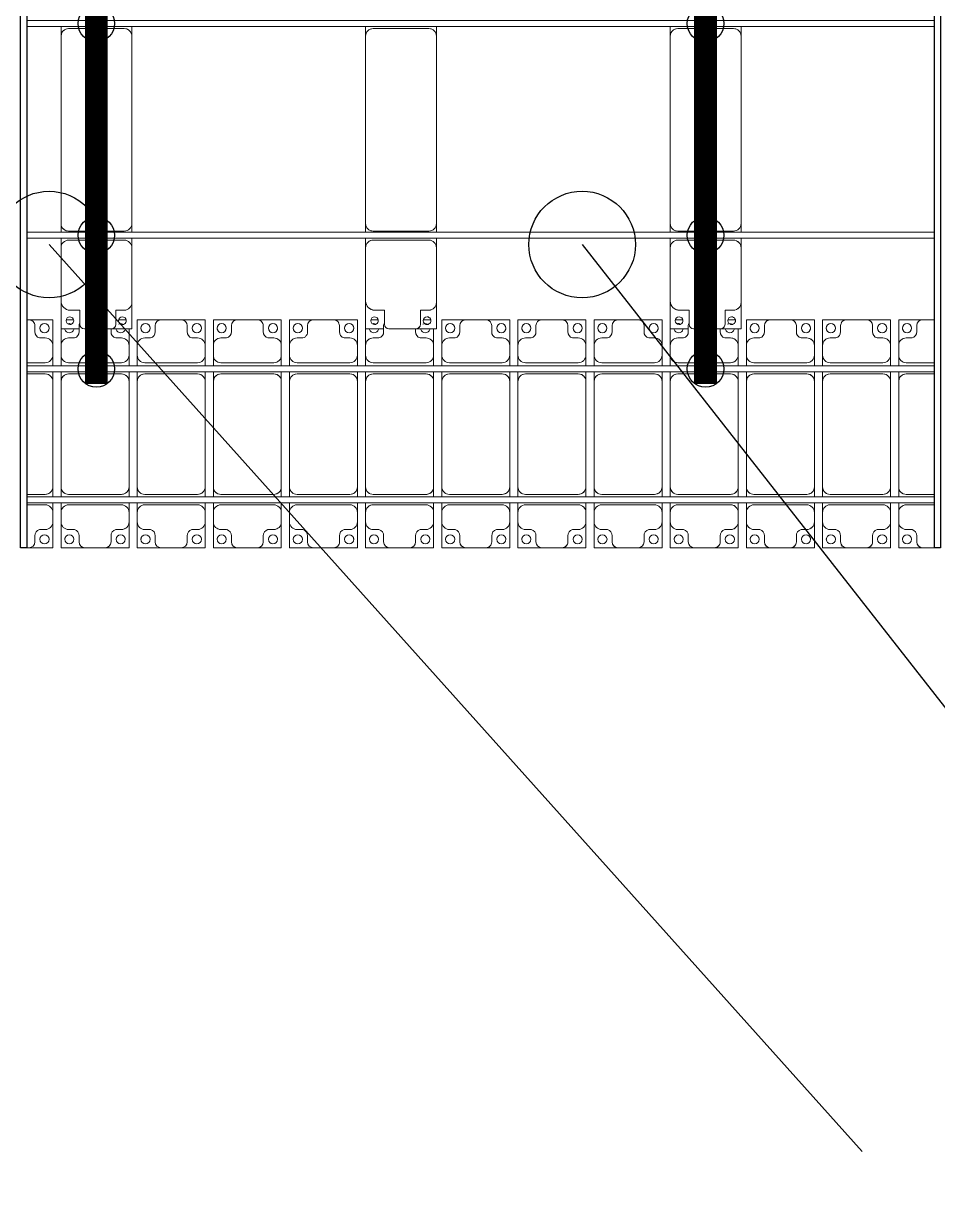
# Model space of a CAD drawing. Header units: millimetres. Extents: x -496478 to -186190, y -204059 to -87354.
# Drawn here: x -483212 to -477212, y -204059 to -196310 of the extents above; entities that cross this region are included whole.
import ezdxf

# ---------------------------------------------------------------- set-up
doc = ezdxf.new("R2010")
doc.units = ezdxf.units.MM
for name, color, linetype, lineweight in [('A-DETL-MBND', 5, 'Continuous', 9), ('A-GENM', 13, 'Continuous', 9), ('S-BEAM', 12, 'Continuous', 9)]:
    doc.layers.add(name, color=color, linetype=linetype, lineweight=lineweight)
for name, color, linetype in [('GC-BICH NEO', 6, 'Continuous'), ('GC-DAY NEO', 5, 'Continuous'), ('GC-HOP 40x60 GIA CUONG', 1, 'Continuous')]:
    doc.layers.add(name, color=color, linetype=linetype)

# ---------------------------------------------------------------- blocks, each defined once
blk = doc.blocks.new('Dai phaodi lai - DẢI PHAO ĐI LẠI-20747-BỐ TRÍ KHUNG KẾT CẤU BÈ PIN 01')
at = {"layer": 'A-DETL-MBND', "color": 8}
for p, q in [((5566.9, 748.4), (5551.5, 748.4)), ((5566.9, 748.4), (5723.2, 748.4)), ((5604.9, 670.7), (5604.9, 710.4)), ((5723.2, 748.4), (5723.2, 579.3)), ((5810.6, 748.4), (5860.3, 748.4)), ((5895.1, 710.4), (5895.1, 670.7)), ((6155.5, 748.4), (6204.8, 748.4)), ((6276.8, 748.4), (6433.1, 748.4)), ((6276.8, 579.3), (6276.8, 748.4)), ((6395.1, 710.4), (6395.1, 670.7)), ((6566.9, 748.4), (6433.1, 748.4)), ((6566.9, 748.4), (6723.2, 748.4)), ((6604.9, 670.7), (6604.9, 710.4)), ((6723.2, 748.4), (6723.2, 579.3)), ((6776.8, 748.4), (6933.1, 748.4)), ((6776.8, 579.3), (6776.8, 748.4)), ((6895.1, 710.4), (6895.1, 670.7)), ((7066.9, 748.4), (6933.1, 748.4)), ((7066.9, 748.4), (7223.2, 748.4)), ((7104.9, 670.7), (7104.9, 710.4)), ((7223.2, 748.4), (7223.2, 579.3)), ((7276.8, 748.4), (7433.1, 748.4)), ((7276.8, 579.3), (7276.8, 748.4)), ((7395.1, 710.4), (7395.1, 670.7)), ((7566.9, 748.4), (7433.1, 748.4)), ((7566.9, 748.4), (7723.2, 748.4)), ((7604.9, 670.7), (7604.9, 710.4)), ((7723.2, 748.4), (7723.2, 579.3)), ((7810.6, 748.4), (7860.3, 748.4)), ((7895.1, 710.4), (7895.1, 670.7)), ((8155.5, 748.4), (8204.8, 748.4)), ((8276.8, 748.4), (8433.1, 748.4)), ((8276.8, 579.3), (8276.8, 748.4)), ((8395.1, 710.4), (8395.1, 670.7)), ((8566.9, 748.4), (8433.1, 748.4)), ((8566.9, 748.4), (8723.2, 748.4)), ((8604.9, 670.7), (8604.9, 710.4)), ((8723.2, 748.4), (8723.2, 579.3)), ((8776.8, 748.4), (8933.1, 748.4)), ((8776.8, 579.3), (8776.8, 748.4)), ((8895.1, 710.4), (8895.1, 670.7)), ((9066.9, 748.4), (8933.1, 748.4)), ((9066.9, 748.4), (9223.2, 748.4)), ((9104.9, 670.7), (9104.9, 710.4)), ((9223.2, 748.4), (9223.2, 579.3)), ((9276.8, 748.4), (9433.1, 748.4)), ((9276.8, 579.3), (9276.8, 748.4)), ((9395.1, 710.4), (9395.1, 670.7)), ((9566.9, 748.4), (9433.1, 748.4)), ((9566.9, 748.4), (9723.2, 748.4)), ((9604.9, 670.7), (9604.9, 710.4)), ((9723.2, 748.4), (9723.2, 579.3)), ((9810.6, 748.4), (9860.3, 748.4)), ((9895.1, 710.4), (9895.1, 670.7)), ((10155.5, 748.4), (10202.2, 748.4)), ((10276.8, 748.4), (10433.1, 748.4)), ((10276.8, 579.3), (10276.8, 748.4)), ((10395.1, 710.4), (10395.1, 670.7)), ((10566.9, 748.4), (10433.1, 748.4)), ((10566.9, 748.4), (10723.2, 748.4)), ((10604.9, 670.7), (10604.9, 710.4)), ((10723.2, 748.4), (10723.2, 579.3)), ((10776.8, 748.4), (10933.1, 748.4)), ((10776.8, 579.3), (10776.8, 748.4)), ((10895.1, 710.4), (10895.1, 670.7)), ((11066.9, 748.4), (10933.1, 748.4)), ((11066.9, 748.4), (11223.2, 748.4)), ((11104.9, 670.7), (11104.9, 710.4)), ((11223.2, 748.4), (11223.2, 579.3)), ((11276.8, 748.4), (11433.1, 748.4)), ((11276.8, 579.3), (11276.8, 748.4)), ((11395.1, 710.4), (11395.1, 670.7)), ((11511.5, 748.4), (11433.1, 748.4)), ((5673.2, 629.3), (5635.7, 629.3)), ((5776.8, 579.3), (5776.8, 689.1)), ((5864.3, 629.3), (5826.8, 629.3)), ((6104.9, 670.7), (6104.9, 689.1)), ((6173.2, 629.3), (6135.7, 629.3)), ((6223.2, 690.5), (6223.2, 579.3)), ((6364.3, 629.3), (6326.8, 629.3)), ((6673.2, 629.3), (6635.7, 629.3)), ((6864.3, 629.3), (6826.8, 629.3)), ((7173.2, 629.3), (7135.7, 629.3)), ((7364.3, 629.3), (7326.8, 629.3)), ((7673.2, 629.3), (7635.7, 629.3)), ((7776.8, 579.3), (7776.8, 689.1)), ((7864.3, 629.3), (7826.8, 629.3)), ((8104.9, 670.7), (8104.9, 689.1)), ((8173.2, 629.3), (8135.7, 629.3)), ((8223.2, 690.5), (8223.2, 579.3)), ((8364.3, 629.3), (8326.8, 629.3)), ((8673.2, 629.3), (8635.7, 629.3)), ((8864.3, 629.3), (8826.8, 629.3)), ((9173.2, 629.3), (9135.7, 629.3)), ((9364.3, 629.3), (9326.8, 629.3)), ((9673.2, 629.3), (9635.7, 629.3)), ((9776.8, 579.3), (9776.8, 689.1)), ((9864.3, 629.3), (9826.8, 629.3)), ((10104.9, 670.7), (10104.9, 689.1)), ((10173.2, 629.3), (10135.7, 629.3)), ((10223.2, 690.5), (10223.2, 579.3)), ((10364.3, 629.3), (10326.8, 629.3)), ((10673.2, 629.3), (10635.7, 629.3)), ((10864.3, 629.3), (10826.8, 629.3)), ((11173.2, 629.3), (11135.7, 629.3)), ((11364.3, 629.3), (11326.8, 629.3)), ((5723.2, 516.7), (5723.2, 579.3)), ((5776.8, 579.3), (5776.8, 516.7)), ((6223.2, 516.7), (6223.2, 579.3)), ((6276.8, 579.3), (6276.8, 516.7)), ((6723.2, 516.7), (6723.2, 579.3)), ((6776.8, 579.3), (6776.8, 516.7)), ((7223.2, 516.7), (7223.2, 579.3)), ((7276.8, 579.3), (7276.8, 516.7)), ((7723.2, 516.7), (7723.2, 579.3)), ((7776.8, 579.3), (7776.8, 516.7)), ((8223.2, 516.7), (8223.2, 579.3)), ((8276.8, 579.3), (8276.8, 516.7)), ((8723.2, 516.7), (8723.2, 579.3)), ((8776.8, 579.3), (8776.8, 516.7)), ((9223.2, 516.7), (9223.2, 579.3)), ((9276.8, 579.3), (9276.8, 516.7)), ((9723.2, 516.7), (9723.2, 579.3)), ((9776.8, 579.3), (9776.8, 516.7)), ((10223.2, 516.7), (10223.2, 579.3)), ((10276.8, 579.3), (10276.8, 516.7)), ((10723.2, 516.7), (10723.2, 579.3)), ((10776.8, 579.3), (10776.8, 516.7)), ((11223.2, 516.7), (11223.2, 579.3)), ((11276.8, 579.3), (11276.8, 516.7)), ((5551.5, 466.7), (5673.2, 466.7)), ((5723.2, 516.7), (5723.2, 445.6)), ((5776.8, 445.6), (5776.8, 516.7)), ((5826.8, 466.7), (6173.2, 466.7)), ((6223.2, 516.7), (6223.2, 445.6)), ((6276.8, 445.6), (6276.8, 516.7)), ((6326.8, 466.7), (6673.2, 466.7)), ((6723.2, 516.7), (6723.2, 445.6)), ((6776.8, 445.6), (6776.8, 516.7)), ((6826.8, 466.7), (7173.2, 466.7)), ((7223.2, 516.7), (7223.2, 445.6)), ((7276.8, 445.6), (7276.8, 516.7)), ((7326.8, 466.7), (7673.2, 466.7)), ((7723.2, 516.7), (7723.2, 445.6)), ((7776.8, 445.6), (7776.8, 516.7)), ((7826.8, 466.7), (8173.2, 466.7)), ((8223.2, 516.7), (8223.2, 445.6)), ((8276.8, 445.6), (8276.8, 516.7)), ((8326.8, 466.7), (8673.2, 466.7)), ((8723.2, 516.7), (8723.2, 445.6)), ((8776.8, 445.6), (8776.8, 516.7)), ((8826.8, 466.7), (9173.2, 466.7)), ((9223.2, 516.7), (9223.2, 445.6)), ((9276.8, 445.6), (9276.8, 516.7)), ((9326.8, 466.7), (9673.2, 466.7)), ((9723.2, 516.7), (9723.2, 445.6)), ((9776.8, 445.6), (9776.8, 516.7)), ((9826.8, 466.7), (10173.2, 466.7)), ((10223.2, 516.7), (10223.2, 445.6)), ((10276.8, 445.6), (10276.8, 516.7)), ((10326.8, 466.7), (10673.2, 466.7)), ((10723.2, 516.7), (10723.2, 445.6)), ((10776.8, 445.6), (10776.8, 516.7)), ((10826.8, 466.7), (11173.2, 466.7)), ((11223.2, 516.7), (11223.2, 445.6)), ((11276.8, 445.6), (11276.8, 516.7)), ((11326.8, 466.7), (11511.5, 466.7)), ((5673.2, 393.3), (5551.5, 393.3)), ((5723.2, 405.6), (5723.2, 343.3)), ((5776.8, 343.3), (5776.8, 405.6)), ((6173.2, 393.3), (5826.8, 393.3)), ((6223.2, 405.6), (6223.2, 343.3)), ((6276.8, 343.3), (6276.8, 405.6)), ((6673.2, 393.3), (6326.8, 393.3)), ((6723.2, 405.6), (6723.2, 343.3)), ((6776.8, 343.3), (6776.8, 405.6)), ((7173.2, 393.3), (6826.8, 393.3)), ((7223.2, 405.6), (7223.2, 343.3)), ((7276.8, 343.3), (7276.8, 405.6)), ((7673.2, 393.3), (7326.8, 393.3)), ((7723.2, 405.6), (7723.2, 343.3)), ((7776.8, 343.3), (7776.8, 405.6)), ((8173.2, 393.3), (7826.8, 393.3)), ((8223.2, 405.6), (8223.2, 343.3)), ((8276.8, 343.3), (8276.8, 405.6)), ((8673.2, 393.3), (8326.8, 393.3)), ((8723.2, 405.6), (8723.2, 343.3)), ((8776.8, 343.3), (8776.8, 405.6)), ((9173.2, 393.3), (8826.8, 393.3)), ((9223.2, 405.6), (9223.2, 343.3)), ((9276.8, 343.3), (9276.8, 405.6)), ((9673.2, 393.3), (9326.8, 393.3)), ((9723.2, 405.6), (9723.2, 343.3)), ((9776.8, 343.3), (9776.8, 405.6)), ((10173.2, 393.3), (9826.8, 393.3)), ((10223.2, 405.6), (10223.2, 343.3)), ((10276.8, 343.3), (10276.8, 405.6)), ((10673.2, 393.3), (10326.8, 393.3)), ((10723.2, 405.6), (10723.2, 343.3)), ((10776.8, 343.3), (10776.8, 405.6)), ((11173.2, 393.3), (10826.8, 393.3)), ((11223.2, 405.6), (11223.2, 343.3)), ((11276.8, 343.3), (11276.8, 405.6)), ((11511.5, 393.3), (11326.8, 393.3)), ((5723.2, -348.3), (5723.2, 343.3)), ((5776.8, 343.3), (5776.8, -348.3)), ((6223.2, -348.3), (6223.2, 343.3)), ((6276.8, 343.3), (6276.8, -348.3)), ((6723.2, -348.3), (6723.2, 343.3)), ((6776.8, 343.3), (6776.8, -348.3)), ((7223.2, -348.3), (7223.2, 343.3)), ((7276.8, 343.3), (7276.8, -348.3)), ((7723.2, -348.3), (7723.2, 343.3)), ((7776.8, 343.3), (7776.8, -348.3)), ((8223.2, -348.3), (8223.2, 343.3)), ((8276.8, 343.3), (8276.8, -348.3)), ((8723.2, -348.3), (8723.2, 343.3)), ((8776.8, 343.3), (8776.8, -348.3)), ((9223.2, -348.3), (9223.2, 343.3)), ((9276.8, 343.3), (9276.8, -348.3)), ((9723.2, -348.3), (9723.2, 343.3)), ((9776.8, 343.3), (9776.8, -348.3)), ((10223.2, -348.3), (10223.2, 343.3)), ((10276.8, 343.3), (10276.8, -348.3)), ((10723.2, -348.3), (10723.2, 343.3)), ((10776.8, 343.3), (10776.8, -348.3)), ((11223.2, -348.3), (11223.2, 343.3)), ((11276.8, 343.3), (11276.8, -348.3)), ((5723.2, -348.3), (5723.2, -414.4)), ((5776.8, -414.4), (5776.8, -348.3)), ((6223.2, -348.3), (6223.2, -414.4)), ((6276.8, -414.4), (6276.8, -348.3)), ((6723.2, -348.3), (6723.2, -414.4)), ((6776.8, -414.4), (6776.8, -348.3)), ((7223.2, -348.3), (7223.2, -414.4)), ((7276.8, -414.4), (7276.8, -348.3)), ((7723.2, -348.3), (7723.2, -414.4)), ((7776.8, -414.4), (7776.8, -348.3)), ((8223.2, -348.3), (8223.2, -414.4)), ((8276.8, -414.4), (8276.8, -348.3)), ((8723.2, -348.3), (8723.2, -414.4)), ((8776.8, -414.4), (8776.8, -348.3)), ((9223.2, -348.3), (9223.2, -414.4)), ((9276.8, -414.4), (9276.8, -348.3)), ((9723.2, -348.3), (9723.2, -414.4)), ((9776.8, -414.4), (9776.8, -348.3)), ((10223.2, -348.3), (10223.2, -414.4)), ((10276.8, -414.4), (10276.8, -348.3)), ((10723.2, -348.3), (10723.2, -414.4)), ((10776.8, -414.4), (10776.8, -348.3)), ((11223.2, -348.3), (11223.2, -414.4)), ((11276.8, -414.4), (11276.8, -348.3)), ((5551.5, -398.3), (5673.2, -398.3)), ((5723.2, -454.4), (5723.2, -516.7)), ((5776.8, -516.7), (5776.8, -454.4)), ((5826.8, -398.3), (6173.2, -398.3)), ((6223.2, -454.4), (6223.2, -516.7)), ((6276.8, -516.7), (6276.8, -454.4)), ((6326.8, -398.3), (6673.2, -398.3)), ((6723.2, -454.4), (6723.2, -516.7)), ((6776.8, -516.7), (6776.8, -454.4)), ((6826.8, -398.3), (7173.2, -398.3)), ((7223.2, -454.4), (7223.2, -516.7)), ((7276.8, -516.7), (7276.8, -454.4)), ((7326.8, -398.3), (7673.2, -398.3)), ((7723.2, -454.4), (7723.2, -516.7)), ((7776.8, -516.7), (7776.8, -454.4)), ((7826.8, -398.3), (8173.2, -398.3)), ((8223.2, -454.4), (8223.2, -516.7)), ((8276.8, -516.7), (8276.8, -454.4)), ((8326.8, -398.3), (8673.2, -398.3)), ((8723.2, -454.4), (8723.2, -516.7)), ((8776.8, -516.7), (8776.8, -454.4)), ((8826.8, -398.3), (9173.2, -398.3)), ((9223.2, -454.4), (9223.2, -516.7)), ((9276.8, -516.7), (9276.8, -454.4)), ((9326.8, -398.3), (9673.2, -398.3)), ((9723.2, -454.4), (9723.2, -516.7)), ((9776.8, -516.7), (9776.8, -454.4)), ((9826.8, -398.3), (10173.2, -398.3)), ((10223.2, -454.4), (10223.2, -516.7)), ((10276.8, -516.7), (10276.8, -454.4)), ((10326.8, -398.3), (10673.2, -398.3)), ((10723.2, -454.4), (10723.2, -516.7)), ((10776.8, -516.7), (10776.8, -454.4)), ((10826.8, -398.3), (11173.2, -398.3)), ((11223.2, -454.4), (11223.2, -516.7)), ((11276.8, -516.7), (11276.8, -454.4)), ((11326.8, -398.3), (11511.5, -398.3)), ((5673.2, -466.7), (5551.5, -466.7)), ((5723.2, -579.3), (5723.2, -516.7)), ((5776.8, -516.7), (5776.8, -579.3)), ((6173.2, -466.7), (5826.8, -466.7)), ((6223.2, -579.3), (6223.2, -516.7)), ((6276.8, -516.7), (6276.8, -579.3)), ((6673.2, -466.7), (6326.8, -466.7)), ((6723.2, -579.3), (6723.2, -516.7)), ((6776.8, -516.7), (6776.8, -579.3)), ((7173.2, -466.7), (6826.8, -466.7)), ((7223.2, -579.3), (7223.2, -516.7)), ((7276.8, -516.7), (7276.8, -579.3)), ((7673.2, -466.7), (7326.8, -466.7)), ((7723.2, -579.3), (7723.2, -516.7)), ((7776.8, -516.7), (7776.8, -579.3)), ((8173.2, -466.7), (7826.8, -466.7)), ((8223.2, -579.3), (8223.2, -516.7)), ((8276.8, -516.7), (8276.8, -579.3)), ((8673.2, -466.7), (8326.8, -466.7)), ((8723.2, -579.3), (8723.2, -516.7)), ((8776.8, -516.7), (8776.8, -579.3)), ((9173.2, -466.7), (8826.8, -466.7)), ((9223.2, -579.3), (9223.2, -516.7)), ((9276.8, -516.7), (9276.8, -579.3)), ((9673.2, -466.7), (9326.8, -466.7)), ((9723.2, -579.3), (9723.2, -516.7)), ((9776.8, -516.7), (9776.8, -579.3)), ((10173.2, -466.7), (9826.8, -466.7)), ((10223.2, -579.3), (10223.2, -516.7)), ((10276.8, -516.7), (10276.8, -579.3)), ((10673.2, -466.7), (10326.8, -466.7)), ((10723.2, -579.3), (10723.2, -516.7)), ((10776.8, -516.7), (10776.8, -579.3)), ((11173.2, -466.7), (10826.8, -466.7)), ((11223.2, -579.3), (11223.2, -516.7)), ((11276.8, -516.7), (11276.8, -579.3)), ((11511.5, -466.7), (11326.8, -466.7)), ((5723.2, -579.3), (5723.2, -748.4)), ((5776.8, -748.4), (5776.8, -579.3)), ((6223.2, -579.3), (6223.2, -748.4)), ((6276.8, -748.4), (6276.8, -579.3)), ((6723.2, -579.3), (6723.2, -748.4)), ((6776.8, -748.4), (6776.8, -579.3)), ((7223.2, -579.3), (7223.2, -748.4)), ((7276.8, -748.4), (7276.8, -579.3)), ((7723.2, -579.3), (7723.2, -748.4)), ((7776.8, -748.4), (7776.8, -579.3)), ((8223.2, -579.3), (8223.2, -748.4)), ((8276.8, -748.4), (8276.8, -579.3)), ((8723.2, -579.3), (8723.2, -748.4)), ((8776.8, -748.4), (8776.8, -579.3)), ((9223.2, -579.3), (9223.2, -748.4)), ((9276.8, -748.4), (9276.8, -579.3)), ((9723.2, -579.3), (9723.2, -748.4)), ((9776.8, -748.4), (9776.8, -579.3)), ((10223.2, -579.3), (10223.2, -748.4)), ((10276.8, -748.4), (10276.8, -579.3)), ((10723.2, -579.3), (10723.2, -748.4)), ((10776.8, -748.4), (10776.8, -579.3)), ((11223.2, -579.3), (11223.2, -748.4)), ((11276.8, -748.4), (11276.8, -579.3)), ((5604.9, -710.4), (5604.9, -670.7)), ((5635.7, -629.3), (5673.2, -629.3)), ((5826.8, -629.3), (5864.3, -629.3)), ((5895.1, -670.7), (5895.1, -710.4)), ((6104.9, -710.4), (6104.9, -670.7)), ((6135.7, -629.3), (6173.2, -629.3)), ((6326.8, -629.3), (6364.3, -629.3)), ((6395.1, -670.7), (6395.1, -710.4)), ((6604.9, -710.4), (6604.9, -670.7)), ((6635.7, -629.3), (6673.2, -629.3)), ((6826.8, -629.3), (6864.3, -629.3)), ((6895.1, -670.7), (6895.1, -710.4)), ((7104.9, -710.4), (7104.9, -670.7)), ((7135.7, -629.3), (7173.2, -629.3)), ((7326.8, -629.3), (7364.3, -629.3)), ((7395.1, -670.7), (7395.1, -710.4)), ((7604.9, -710.4), (7604.9, -670.7)), ((7635.7, -629.3), (7673.2, -629.3)), ((7826.8, -629.3), (7864.3, -629.3)), ((7895.1, -670.7), (7895.1, -710.4)), ((8104.9, -710.4), (8104.9, -670.7)), ((8135.7, -629.3), (8173.2, -629.3)), ((8326.8, -629.3), (8364.3, -629.3)), ((8395.1, -670.7), (8395.1, -710.4)), ((8604.9, -710.4), (8604.9, -670.7)), ((8635.7, -629.3), (8673.2, -629.3)), ((8826.8, -629.3), (8864.3, -629.3)), ((8895.1, -670.7), (8895.1, -710.4)), ((9104.9, -710.4), (9104.9, -670.7)), ((9135.7, -629.3), (9173.2, -629.3)), ((9326.8, -629.3), (9364.3, -629.3)), ((9395.1, -670.7), (9395.1, -710.4)), ((9604.9, -710.4), (9604.9, -670.7)), ((9635.7, -629.3), (9673.2, -629.3)), ((9826.8, -629.3), (9864.3, -629.3)), ((9895.1, -670.7), (9895.1, -710.4)), ((10104.9, -710.4), (10104.9, -670.7)), ((10135.7, -629.3), (10173.2, -629.3)), ((10326.8, -629.3), (10364.3, -629.3)), ((10395.1, -670.7), (10395.1, -710.4)), ((10604.9, -710.4), (10604.9, -670.7)), ((10635.7, -629.3), (10673.2, -629.3)), ((10826.8, -629.3), (10864.3, -629.3)), ((10895.1, -670.7), (10895.1, -710.4)), ((11104.9, -710.4), (11104.9, -670.7)), ((11135.7, -629.3), (11173.2, -629.3)), ((11326.8, -629.3), (11364.3, -629.3)), ((11395.1, -670.7), (11395.1, -710.4)), ((5551.5, -748.4), (5566.9, -748.4)), ((5723.2, -748.4), (5566.9, -748.4)), ((5933.1, -748.4), (5776.8, -748.4)), ((5933.1, -748.4), (6066.9, -748.4)), ((6223.2, -748.4), (6066.9, -748.4)), ((6433.1, -748.4), (6276.8, -748.4)), ((6433.1, -748.4), (6566.9, -748.4)), ((6723.2, -748.4), (6566.9, -748.4)), ((6933.1, -748.4), (6776.8, -748.4)), ((6933.1, -748.4), (7066.9, -748.4)), ((7223.2, -748.4), (7066.9, -748.4)), ((7433.1, -748.4), (7276.8, -748.4)), ((7433.1, -748.4), (7566.9, -748.4)), ((7723.2, -748.4), (7566.9, -748.4)), ((7933.1, -748.4), (7776.8, -748.4)), ((7933.1, -748.4), (8066.9, -748.4)), ((8223.2, -748.4), (8066.9, -748.4)), ((8433.1, -748.4), (8276.8, -748.4)), ((8433.1, -748.4), (8566.9, -748.4)), ((8723.2, -748.4), (8566.9, -748.4)), ((8933.1, -748.4), (8776.8, -748.4)), ((8933.1, -748.4), (9066.9, -748.4)), ((9223.2, -748.4), (9066.9, -748.4)), ((9433.1, -748.4), (9276.8, -748.4)), ((9433.1, -748.4), (9566.9, -748.4)), ((9723.2, -748.4), (9566.9, -748.4)), ((9933.1, -748.4), (9776.8, -748.4)), ((9933.1, -748.4), (10066.9, -748.4)), ((10223.2, -748.4), (10066.9, -748.4)), ((10433.1, -748.4), (10276.8, -748.4)), ((10433.1, -748.4), (10566.9, -748.4)), ((10723.2, -748.4), (10566.9, -748.4)), ((10933.1, -748.4), (10776.8, -748.4)), ((10933.1, -748.4), (11066.9, -748.4)), ((11223.2, -748.4), (11066.9, -748.4)), ((11433.1, -748.4), (11276.8, -748.4)), ((11433.1, -748.4), (11511.5, -748.4))]:
    blk.add_line(p, q, dxfattribs=at)
for centre, radius, start, end in [((5566.9, 710.4), 38, 360, 90), ((5566.9, 710.4), 38, 30, 90), ((5668.4, 693.3), 30, 90, 270), ((5668.4, 693.3), 30, 270, 90), ((5831.6, 693.3), 30, 90, 105), ((5831.6, 693.3), 30, 75, 90), ((5933.1, 710.4), 38, 150.2202, 180), ((6168.4, 693.3), 30, 90, 120), ((6168.4, 693.3), 30, 60, 90), ((6331.6, 693.3), 30, 90, 270), ((6331.6, 693.3), 30, 270, 90), ((6433.1, 710.4), 38, 90, 180), ((6433.1, 710.4), 38, 90, 150), ((6566.9, 710.4), 38, 0, 90), ((6566.9, 710.4), 38, 30, 90), ((6668.4, 693.3), 30, 90, 270), ((6668.4, 693.3), 30, 270, 90), ((6831.6, 693.3), 30, 90, 270), ((6831.6, 693.3), 30, 270, 90), ((6933.1, 710.4), 38, 90, 180), ((6933.1, 710.4), 38, 90, 150), ((7066.9, 710.4), 38, 360, 90), ((7066.9, 710.4), 38, 30, 90), ((7168.4, 693.3), 30, 90, 270), ((7168.4, 693.3), 30, 270, 90), ((7331.6, 693.3), 30, 90, 270), ((7331.6, 693.3), 30, 270, 90), ((7433.1, 710.4), 38, 90, 180), ((7433.1, 710.4), 38, 90, 150), ((7566.9, 710.4), 38, 0, 90), ((7566.9, 710.4), 38, 30, 90), ((7668.4, 693.3), 30, 90, 270), ((7668.4, 693.3), 30, 270, 90), ((7831.6, 693.3), 30, 90, 105), ((7831.6, 693.3), 30, 75, 90), ((7933.1, 710.4), 38, 150.2202, 180), ((8168.4, 693.3), 30, 90, 120), ((8168.4, 693.3), 30, 60, 90), ((8331.6, 693.3), 30, 90, 270), ((8331.6, 693.3), 30, 270, 90), ((8433.1, 710.4), 38, 90, 180), ((8433.1, 710.4), 38, 90, 150), ((8566.9, 710.4), 38, 0, 90), ((8566.9, 710.4), 38, 38.68512, 90), ((8668.4, 693.3), 30, 90, 270), ((8668.4, 693.3), 30, 270, 90), ((8831.6, 693.3), 30, 90, 270), ((8831.6, 693.3), 30, 270, 90), ((8933.1, 710.4), 38, 90, 180), ((8933.1, 710.4), 38, 90, 150), ((9066.9, 710.4), 38, 0, 90), ((9066.9, 710.4), 38, 30, 90), ((9168.4, 693.3), 30, 90, 270), ((9168.4, 693.3), 30, 270, 90), ((9331.6, 693.3), 30, 90, 270), ((9331.6, 693.3), 30, 270, 90), ((9433.1, 710.4), 38, 90, 180), ((9433.1, 710.4), 38, 90, 150), ((9566.9, 710.4), 38, 360, 90), ((9566.9, 710.4), 38, 30, 90), ((9668.4, 693.3), 30, 90, 270), ((9668.4, 693.3), 30, 270, 90), ((9831.6, 693.3), 30, 90, 105), ((9831.6, 693.3), 30, 75, 90), ((9933.1, 710.4), 38, 150.2202, 180), ((10168.4, 693.3), 30, 90, 120), ((10168.4, 693.3), 30, 60, 90), ((10331.6, 693.3), 30, 90, 270), ((10331.6, 693.3), 30, 270, 90), ((10433.1, 710.4), 38, 90, 180), ((10433.1, 710.4), 38, 90, 150), ((10566.9, 710.4), 38, 360, 90), ((10566.9, 710.4), 38, 30, 90), ((10668.4, 693.3), 30, 90, 270), ((10668.4, 693.3), 30, 270, 90), ((10831.6, 693.3), 30, 90, 270), ((10831.6, 693.3), 30, 270, 90), ((10933.1, 710.4), 38, 90, 180), ((10933.1, 710.4), 38, 90, 150), ((11066.9, 710.4), 38, 0, 90), ((11066.9, 710.4), 38, 30, 90), ((11168.4, 693.3), 30, 90, 270), ((11168.4, 693.3), 30, 270, 90), ((11331.6, 693.3), 30, 90, 270), ((11331.6, 693.3), 30, 270, 90), ((11433.1, 710.4), 38, 90, 180), ((11433.1, 710.4), 38, 90, 150), ((5644.8, 668.2), 40, 176.49193, 256.81146), ((5673.2, 579.3), 50, 0, 90), ((5673.2, 579.3), 50, 45, 90), ((5668.4, 693.3), 30, 345, 0), ((5826.8, 579.3), 50, 90, 180), ((5826.8, 579.3), 50, 90, 135), ((5831.6, 693.3), 30, 195, 270), ((5831.6, 693.3), 30, 270, 345), ((5855.2, 668.2), 40, 283.18854, 3.50807), ((6144.8, 668.2), 40, 176.49193, 256.81146), ((6168.4, 693.3), 30, 195, 270), ((6168.4, 693.3), 30, 270, 345), ((6173.2, 579.3), 50, 360, 90), ((6173.2, 579.3), 50, 45, 90), ((6326.8, 579.3), 50, 90, 180), ((6326.8, 579.3), 50, 90, 135), ((6331.6, 693.3), 30, 180, 195), ((6355.2, 668.2), 40, 283.18854, 3.50807), ((6644.8, 668.2), 40, 176.49193, 256.81146), ((6673.2, 579.3), 50, 0, 90), ((6673.2, 579.3), 50, 45, 90), ((6668.4, 693.3), 30, 345, 0), ((6826.8, 579.3), 50, 90, 180), ((6826.8, 579.3), 50, 90, 135), ((6831.6, 693.3), 30, 180, 195), ((6855.2, 668.2), 40, 283.18854, 3.50807), ((7144.8, 668.2), 40, 176.49193, 256.81146), ((7173.2, 579.3), 50, 0, 90), ((7173.2, 579.3), 50, 45, 90), ((7168.4, 693.3), 30, 345, 0), ((7326.8, 579.3), 50, 90, 180), ((7326.8, 579.3), 50, 90, 135), ((7331.6, 693.3), 30, 180, 195), ((7355.2, 668.2), 40, 283.18854, 336.73009), ((7355.2, 668.2), 40, 336.7349, 3.50807), ((7644.8, 668.2), 40, 176.49193, 256.81146), ((7673.2, 579.3), 50, 0, 90), ((7673.2, 579.3), 50, 45, 90), ((7668.4, 693.3), 30, 345, 0), ((7826.8, 579.3), 50, 90, 180), ((7826.8, 579.3), 50, 90, 132.14587), ((7831.6, 693.3), 30, 195, 270), ((7831.6, 693.3), 30, 270, 345), ((7855.2, 668.2), 40, 283.18854, 3.50807), ((8144.8, 668.2), 40, 176.49193, 256.81146), ((8168.4, 693.3), 30, 195, 270), ((8168.4, 693.3), 30, 270, 345), ((8173.2, 579.3), 50, 360, 90), ((8173.2, 579.3), 50, 45, 90), ((8326.8, 579.3), 50, 90, 180), ((8326.8, 579.3), 50, 90, 135), ((8331.6, 693.3), 30, 180, 195), ((8355.2, 668.2), 40, 283.18854, 3.50807), ((8644.8, 668.2), 40, 176.49193, 256.81146), ((8673.2, 579.3), 50, 0, 90), ((8673.2, 579.3), 50, 45, 90), ((8668.4, 693.3), 30, 345, 0), ((8826.8, 579.3), 50, 90, 180), ((8826.8, 579.3), 50, 90, 135), ((8831.6, 693.3), 30, 180, 195), ((8855.2, 668.2), 40, 283.18854, 3.50807), ((9144.8, 668.2), 40, 176.49193, 256.81146), ((9173.2, 579.3), 50, 0, 90), ((9173.2, 579.3), 50, 45, 90), ((9168.4, 693.3), 30, 345, 0), ((9326.8, 579.3), 50, 90, 180), ((9326.8, 579.3), 50, 90, 135), ((9331.6, 693.3), 30, 180, 195), ((9355.2, 668.2), 40, 283.18854, 3.50807), ((9644.8, 668.2), 40, 176.49193, 256.81146), ((9673.2, 579.3), 50, 0, 90), ((9673.2, 579.3), 50, 45, 90), ((9668.4, 693.3), 30, 345, 0), ((9826.8, 579.3), 50, 90, 180), ((9826.8, 579.3), 50, 90, 135), ((9831.6, 693.3), 30, 195, 270), ((9831.6, 693.3), 30, 270, 345), ((9855.2, 668.2), 40, 283.18854, 3.50807), ((10144.8, 668.2), 40, 176.49193, 256.81146), ((10168.4, 693.3), 30, 195, 270), ((10168.4, 693.3), 30, 270, 345), ((10173.2, 579.3), 50, 360, 90), ((10173.2, 579.3), 50, 54.20759, 90), ((10326.8, 579.3), 50, 90, 180), ((10326.8, 579.3), 50, 90, 135), ((10331.6, 693.3), 30, 180, 195), ((10355.2, 668.2), 40, 283.18854, 3.50807), ((10644.8, 668.2), 40, 176.49193, 256.81146), ((10673.2, 579.3), 50, 0, 90), ((10673.2, 579.3), 50, 45, 90), ((10668.4, 693.3), 30, 345, 0), ((10826.8, 579.3), 50, 90, 180), ((10826.8, 579.3), 50, 90, 135), ((10831.6, 693.3), 30, 180, 195), ((10855.2, 668.2), 40, 283.18854, 3.50807), ((11144.8, 668.2), 40, 176.49193, 256.81146), ((11173.2, 579.3), 50, 0, 90), ((11173.2, 579.3), 50, 45, 90), ((11168.4, 693.3), 30, 345, 0), ((11326.8, 579.3), 50, 90, 180), ((11326.8, 579.3), 50, 90, 135), ((11331.6, 693.3), 30, 180, 195), ((11355.2, 668.2), 40, 283.18854, 3.50807), ((5673.2, 516.7), 50, 270, 0), ((5673.2, 516.7), 50, 270, 315), ((5826.8, 516.7), 50, 180, 270), ((5826.8, 516.7), 50, 225, 270), ((6173.2, 516.7), 50, 270, 0), ((6173.2, 516.7), 50, 270, 315), ((6326.8, 516.7), 50, 180, 270), ((6326.8, 516.7), 50, 225, 270), ((6673.2, 516.7), 50, 270, 0), ((6673.2, 516.7), 50, 270, 315), ((6826.8, 516.7), 50, 180, 270), ((6826.8, 516.7), 50, 225, 270), ((7173.2, 516.7), 50, 270, 360), ((7173.2, 516.7), 50, 270, 315), ((7326.8, 516.7), 50, 180, 270), ((7326.8, 516.7), 50, 225, 270), ((7673.2, 516.7), 50, 270, 0), ((7673.2, 516.7), 50, 270, 315), ((7826.8, 516.7), 50, 180, 270), ((7826.8, 516.7), 50, 227.85151, 270), ((8173.2, 516.7), 50, 270, 0), ((8173.2, 516.7), 50, 270, 315), ((8326.8, 516.7), 50, 180, 270), ((8326.8, 516.7), 50, 225, 270), ((8673.2, 516.7), 50, 270, 0), ((8673.2, 516.7), 50, 270, 315), ((8826.8, 516.7), 50, 180, 270), ((8826.8, 516.7), 50, 225, 270), ((9173.2, 516.7), 50, 270, 0), ((9173.2, 516.7), 50, 270, 315), ((9326.8, 516.7), 50, 180, 270), ((9326.8, 516.7), 50, 225, 270), ((9673.2, 516.7), 50, 270, 0), ((9673.2, 516.7), 50, 270, 315), ((9826.8, 516.7), 50, 180, 270), ((9826.8, 516.7), 50, 225, 270), ((10173.2, 516.7), 50, 270, 0), ((10173.2, 516.7), 50, 270, 305.78966), ((10326.8, 516.7), 50, 180, 270), ((10326.8, 516.7), 50, 225, 270), ((10673.2, 516.7), 50, 270, 0), ((10673.2, 516.7), 50, 270, 315), ((10826.8, 516.7), 50, 180, 270), ((10826.8, 516.7), 50, 225, 270), ((11173.2, 516.7), 50, 270, 0), ((11173.2, 516.7), 50, 270, 315), ((11326.8, 516.7), 50, 180, 270), ((11326.8, 516.7), 50, 225, 270), ((5673.2, 343.3), 50, 360, 90), ((5673.2, 343.3), 50, 30, 75), ((5826.8, 343.3), 50, 90, 180), ((5826.8, 343.3), 50, 105, 180), ((6173.2, 343.3), 50, 360, 90), ((6173.2, 343.3), 50, 30, 73.39606), ((6326.8, 343.3), 50, 90, 180), ((6326.8, 343.3), 50, 105, 180), ((6673.2, 343.3), 50, 360, 90), ((6673.2, 343.3), 50, 30, 75), ((6826.8, 343.3), 50, 90, 180), ((6826.8, 343.3), 50, 105, 180), ((7173.2, 343.3), 50, 360, 90), ((7173.2, 343.3), 50, 30, 75), ((7326.8, 343.3), 50, 90, 180), ((7326.8, 343.3), 50, 105, 180), ((7673.2, 343.3), 50, 360, 90), ((7673.2, 343.3), 50, 30, 75), ((7826.8, 343.3), 50, 90, 180), ((7826.8, 343.3), 50, 105, 180), ((8173.2, 343.3), 50, 360, 90), ((8173.2, 343.3), 50, 30, 75), ((8326.8, 343.3), 50, 90, 180), ((8326.8, 343.3), 50, 105, 180), ((8673.2, 343.3), 50, 360, 90), ((8673.2, 343.3), 50, 30, 75), ((8826.8, 343.3), 50, 90, 180), ((8826.8, 343.3), 50, 105, 180), ((9173.2, 343.3), 50, 360, 90), ((9173.2, 343.3), 50, 30, 75), ((9326.8, 343.3), 50, 90, 180), ((9326.8, 343.3), 50, 105, 180), ((9673.2, 343.3), 50, 360, 90), ((9673.2, 343.3), 50, 30, 75), ((9826.8, 343.3), 50, 90, 180), ((9826.8, 343.3), 50, 105, 180), ((10173.2, 343.3), 50, 360, 90), ((10173.2, 343.3), 50, 30, 75), ((10326.8, 343.3), 50, 90, 180), ((10326.8, 343.3), 50, 105, 180), ((10673.2, 343.3), 50, 360, 90), ((10673.2, 343.3), 50, 30, 75), ((10826.8, 343.3), 50, 90, 180), ((10826.8, 343.3), 50, 105, 180), ((11173.2, 343.3), 50, 360, 90), ((11173.2, 343.3), 50, 30, 75), ((11326.8, 343.3), 50, 90, 180), ((11326.8, 343.3), 50, 105, 180), ((5673.2, -348.3), 50, 270, 360), ((5673.2, -348.3), 50, 270, 345), ((5826.8, -348.3), 50, 180, 270), ((5826.8, -348.3), 50, 195, 240), ((6173.2, -348.3), 50, 270, 0), ((6173.2, -348.3), 50, 286.59098, 345), ((6326.8, -348.3), 50, 180, 270), ((6326.8, -348.3), 50, 195, 240), ((6673.2, -348.3), 50, 270, 360), ((6673.2, -348.3), 50, 270, 345), ((6826.8, -348.3), 50, 180, 270), ((6826.8, -348.3), 50, 195, 240), ((7173.2, -348.3), 50, 270, 360), ((7173.2, -348.3), 50, 270, 345), ((7326.8, -348.3), 50, 180, 270), ((7326.8, -348.3), 50, 195, 240), ((7673.2, -348.3), 50, 270, 0), ((7673.2, -348.3), 50, 270, 345), ((7826.8, -348.3), 50, 180, 270), ((7826.8, -348.3), 50, 195, 240), ((8173.2, -348.3), 50, 270, 360), ((8173.2, -348.3), 50, 300, 345), ((8326.8, -348.3), 50, 180, 270), ((8326.8, -348.3), 50, 195, 240), ((8673.2, -348.3), 50, 270, 0), ((8673.2, -348.3), 50, 270, 345), ((8826.8, -348.3), 50, 180, 270), ((8826.8, -348.3), 50, 195, 240), ((9173.2, -348.3), 50, 270, 360), ((9173.2, -348.3), 50, 270, 345), ((9326.8, -348.3), 50, 180, 270), ((9326.8, -348.3), 50, 195, 240), ((9673.2, -348.3), 50, 270, 360), ((9673.2, -348.3), 50, 270, 345), ((9826.8, -348.3), 50, 180, 270), ((9826.8, -348.3), 50, 195, 238.52885), ((10173.2, -348.3), 50, 270, 360), ((10173.2, -348.3), 50, 305.77307, 345), ((10326.8, -348.3), 50, 180, 270), ((10326.8, -348.3), 50, 195, 240), ((10673.2, -348.3), 50, 270, 360), ((10673.2, -348.3), 50, 270, 345), ((10826.8, -348.3), 50, 180, 270), ((10826.8, -348.3), 50, 195, 240), ((11173.2, -348.3), 50, 270, 360), ((11173.2, -348.3), 50, 270, 345), ((11326.8, -348.3), 50, 180, 270), ((11326.8, -348.3), 50, 195, 240), ((6173.2, -348.3), 50, 270, 285), ((8173.2, -348.3), 50, 270, 295.7742), ((10173.2, -348.3), 50, 270, 300), ((5673.2, -516.7), 50, 360, 90), ((5673.2, -516.7), 50, 45, 90), ((5826.8, -516.7), 50, 90, 180), ((5826.8, -516.7), 50, 90, 135), ((6173.2, -516.7), 50, 360, 90), ((6173.2, -516.7), 50, 45, 90), ((6326.8, -516.7), 50, 90, 180), ((6326.8, -516.7), 50, 90, 135), ((6673.2, -516.7), 50, 360, 90), ((6673.2, -516.7), 50, 45, 90), ((6826.8, -516.7), 50, 90, 180), ((6826.8, -516.7), 50, 90, 135), ((7173.2, -516.7), 50, 360, 90), ((7173.2, -516.7), 50, 45, 90), ((7326.8, -516.7), 50, 90, 180), ((7326.8, -516.7), 50, 90, 135), ((7673.2, -516.7), 50, 360, 90), ((7673.2, -516.7), 50, 45, 90), ((7826.8, -516.7), 50, 90, 180), ((7826.8, -516.7), 50, 90, 132.16689), ((8173.2, -516.7), 50, 360, 90), ((8173.2, -516.7), 50, 45, 90), ((8326.8, -516.7), 50, 90, 180), ((8326.8, -516.7), 50, 90, 135), ((8673.2, -516.7), 50, 360, 90), ((8673.2, -516.7), 50, 45, 90), ((8826.8, -516.7), 50, 90, 180), ((8826.8, -516.7), 50, 90, 135), ((9173.2, -516.7), 50, 360, 90), ((9173.2, -516.7), 50, 45, 90), ((9326.8, -516.7), 50, 90, 180), ((9326.8, -516.7), 50, 90, 135), ((9673.2, -516.7), 50, 360, 90), ((9673.2, -516.7), 50, 45, 90), ((9826.8, -516.7), 50, 90, 180), ((9826.8, -516.7), 50, 90, 135), ((10173.2, -516.7), 50, 360, 90), ((10173.2, -516.7), 50, 54.22861, 90), ((10326.8, -516.7), 50, 90, 180), ((10326.8, -516.7), 50, 90, 135), ((10673.2, -516.7), 50, 360, 90), ((10673.2, -516.7), 50, 45, 90), ((10826.8, -516.7), 50, 90, 180), ((10826.8, -516.7), 50, 90, 135), ((11173.2, -516.7), 50, 360, 90), ((11173.2, -516.7), 50, 45, 90), ((11326.8, -516.7), 50, 90, 180), ((11326.8, -516.7), 50, 90, 135), ((5673.2, -579.3), 50, 270, 360), ((5673.2, -579.3), 50, 270, 315), ((5826.8, -579.3), 50, 180, 270), ((5826.8, -579.3), 50, 225, 270), ((6173.2, -579.3), 50, 270, 360), ((6173.2, -579.3), 50, 270, 315), ((6326.8, -579.3), 50, 180, 270), ((6326.8, -579.3), 50, 225, 270), ((6673.2, -579.3), 50, 270, 360), ((6673.2, -579.3), 50, 270, 315), ((6826.8, -579.3), 50, 180, 270), ((6826.8, -579.3), 50, 225, 270), ((7173.2, -579.3), 50, 270, 360), ((7173.2, -579.3), 50, 270, 315), ((7326.8, -579.3), 50, 180, 270), ((7326.8, -579.3), 50, 225, 270), ((7673.2, -579.3), 50, 270, 360), ((7673.2, -579.3), 50, 270, 315), ((7826.8, -579.3), 50, 180, 270), ((7826.8, -579.3), 50, 227.83049, 270), ((8173.2, -579.3), 50, 270, 360), ((8173.2, -579.3), 50, 270, 315), ((8326.8, -579.3), 50, 180, 270), ((8326.8, -579.3), 50, 225, 270), ((8673.2, -579.3), 50, 270, 360), ((8673.2, -579.3), 50, 270, 315), ((8826.8, -579.3), 50, 180, 270), ((8826.8, -579.3), 50, 225, 270), ((9173.2, -579.3), 50, 270, 360), ((9173.2, -579.3), 50, 270, 315), ((9326.8, -579.3), 50, 180, 270), ((9326.8, -579.3), 50, 225, 270), ((9673.2, -579.3), 50, 270, 360), ((9673.2, -579.3), 50, 270, 315), ((9826.8, -579.3), 50, 180, 270), ((9826.8, -579.3), 50, 225, 270), ((10173.2, -579.3), 50, 270, 360), ((10173.2, -579.3), 50, 270, 305.76864), ((10326.8, -579.3), 50, 180, 270), ((10326.8, -579.3), 50, 225, 270), ((10673.2, -579.3), 50, 270, 360), ((10673.2, -579.3), 50, 270, 315), ((10826.8, -579.3), 50, 180, 270), ((10826.8, -579.3), 50, 225, 270), ((11173.2, -579.3), 50, 270, 360), ((11173.2, -579.3), 50, 270, 315), ((11326.8, -579.3), 50, 180, 270), ((11326.8, -579.3), 50, 225, 270), ((5644.8, -668.2), 40, 103.18854, 183.50807), ((5668.4, -693.3), 30, 90, 270), ((5668.4, -693.3), 30, 270, 90), ((5668.4, -693.3), 30, 360, 15), ((5831.6, -693.3), 30, 90, 270), ((5831.6, -693.3), 30, 165, 180), ((5831.6, -693.3), 30, 270, 90), ((5855.2, -668.2), 40, 356.49193, 76.81146), ((6144.8, -668.2), 40, 103.18854, 183.50807), ((6168.4, -693.3), 30, 90, 270), ((6168.4, -693.3), 30, 270, 90), ((6168.4, -693.3), 30, 360, 15), ((6331.6, -693.3), 30, 90, 270), ((6331.6, -693.3), 30, 165, 180), ((6331.6, -693.3), 30, 270, 90), ((6355.2, -668.2), 40, 356.49193, 76.81146), ((6644.8, -668.2), 40, 103.18854, 183.50807), ((6668.4, -693.3), 30, 90, 270), ((6668.4, -693.3), 30, 270, 90), ((6668.4, -693.3), 30, 360, 15), ((6831.6, -693.3), 30, 90, 270), ((6831.6, -693.3), 30, 165, 180), ((6831.6, -693.3), 30, 270, 90), ((6855.2, -668.2), 40, 356.49193, 76.81146), ((7144.8, -668.2), 40, 103.18854, 183.50807), ((7168.4, -693.3), 30, 90, 270), ((7168.4, -693.3), 30, 270, 90), ((7168.4, -693.3), 30, 360, 15), ((7331.6, -693.3), 30, 90, 270), ((7331.6, -693.3), 30, 165, 180), ((7331.6, -693.3), 30, 270, 90), ((7355.2, -668.2), 40, 356.49193, 76.81146), ((7644.8, -668.2), 40, 103.18854, 183.50807), ((7668.4, -693.3), 30, 90, 270), ((7668.4, -693.3), 30, 270, 90), ((7668.4, -693.3), 30, 360, 15), ((7831.6, -693.3), 30, 90, 270), ((7831.6, -693.3), 30, 165, 180), ((7831.6, -693.3), 30, 270, 90), ((7855.2, -668.2), 40, 356.49193, 76.81146), ((8144.8, -668.2), 40, 103.18854, 183.50807), ((8168.4, -693.3), 30, 90, 270), ((8168.4, -693.3), 30, 270, 90), ((8168.4, -693.3), 30, 360, 15), ((8331.6, -693.3), 30, 90, 270), ((8331.6, -693.3), 30, 165, 180), ((8331.6, -693.3), 30, 270, 90), ((8355.2, -668.2), 40, 356.49193, 76.81146), ((8644.8, -668.2), 40, 103.18854, 183.50807), ((8668.4, -693.3), 30, 90, 270), ((8668.4, -693.3), 30, 270, 90), ((8668.4, -693.3), 30, 360, 15), ((8831.6, -693.3), 30, 90, 270), ((8831.6, -693.3), 30, 165, 180), ((8831.6, -693.3), 30, 270, 90), ((8855.2, -668.2), 40, 356.49193, 76.81146), ((9144.8, -668.2), 40, 103.18854, 183.50807), ((9168.4, -693.3), 30, 90, 270), ((9168.4, -693.3), 30, 270, 90), ((9168.4, -693.3), 30, 360, 15), ((9331.6, -693.3), 30, 90, 270), ((9331.6, -693.3), 30, 165, 180), ((9331.6, -693.3), 30, 270, 90), ((9355.2, -668.2), 40, 356.49193, 76.81146), ((9644.8, -668.2), 40, 103.18854, 183.50807), ((9668.4, -693.3), 30, 90, 270), ((9668.4, -693.3), 30, 270, 90), ((9668.4, -693.3), 30, 360, 15), ((9831.6, -693.3), 30, 90, 270), ((9831.6, -693.3), 30, 165, 180), ((9831.6, -693.3), 30, 270, 90), ((9855.2, -668.2), 40, 356.49193, 76.81146), ((10144.8, -668.2), 40, 103.18854, 183.50807), ((10168.4, -693.3), 30, 90, 270), ((10168.4, -693.3), 30, 270, 90), ((10168.4, -693.3), 30, 360, 15), ((10331.6, -693.3), 30, 90, 270), ((10331.6, -693.3), 30, 165, 180), ((10331.6, -693.3), 30, 270, 90), ((10355.2, -668.2), 40, 356.49193, 76.81146), ((10644.8, -668.2), 40, 103.18854, 183.50807), ((10668.4, -693.3), 30, 90, 270), ((10668.4, -693.3), 30, 270, 90), ((10668.4, -693.3), 30, 360, 15), ((10831.6, -693.3), 30, 90, 270), ((10831.6, -693.3), 30, 165, 180), ((10831.6, -693.3), 30, 270, 90), ((10855.2, -668.2), 40, 356.49193, 76.81146), ((11144.8, -668.2), 40, 103.18854, 183.50807), ((11168.4, -693.3), 30, 90, 270), ((11168.4, -693.3), 30, 270, 90), ((11168.4, -693.3), 30, 360, 15), ((11331.6, -693.3), 30, 90, 270), ((11331.6, -693.3), 30, 165, 180), ((11331.6, -693.3), 30, 270, 90), ((11355.2, -668.2), 40, 356.49193, 76.81146), ((5566.9, -710.4), 38, 270, 360), ((5566.9, -710.4), 38, 270, 330), ((5933.1, -710.4), 38, 180, 270), ((5933.1, -710.4), 38, 210, 270), ((6066.9, -710.4), 38, 270, 360), ((6066.9, -710.4), 38, 270, 330), ((6433.1, -710.4), 38, 180, 270), ((6433.1, -710.4), 38, 210, 270), ((6566.9, -710.4), 38, 270, 360), ((6566.9, -710.4), 38, 270, 330), ((6933.1, -710.4), 38, 180, 270), ((6933.1, -710.4), 38, 210, 270), ((7066.9, -710.4), 38, 270, 360), ((7066.9, -710.4), 38, 270, 330), ((7433.1, -710.4), 38, 180, 270), ((7433.1, -710.4), 38, 210, 270), ((7566.9, -710.4), 38, 270, 0), ((7566.9, -710.4), 38, 270, 330), ((7933.1, -710.4), 38, 180, 270), ((7933.1, -710.4), 38, 210, 270), ((8066.9, -710.4), 38, 270, 360), ((8066.9, -710.4), 38, 270, 330), ((8433.1, -710.4), 38, 180, 270), ((8433.1, -710.4), 38, 210, 270), ((8566.9, -710.4), 38, 270, 0), ((8566.9, -710.4), 38, 270, 321.2666), ((8933.1, -710.4), 38, 180, 270), ((8933.1, -710.4), 38, 210, 270), ((9066.9, -710.4), 38, 270, 0), ((9066.9, -710.4), 38, 270, 330), ((9433.1, -710.4), 38, 180, 270), ((9433.1, -710.4), 38, 210, 270), ((9566.9, -710.4), 38, 270, 360), ((9566.9, -710.4), 38, 270, 330), ((9933.1, -710.4), 38, 180, 270), ((9933.1, -710.4), 38, 210, 270), ((10066.9, -710.4), 38, 270, 0), ((10066.9, -710.4), 38, 270, 330), ((10433.1, -710.4), 38, 180, 270), ((10433.1, -710.4), 38, 210, 270), ((10566.9, -710.4), 38, 270, 0), ((10566.9, -710.4), 38, 270, 330), ((10933.1, -710.4), 38, 180, 270), ((10933.1, -710.4), 38, 210, 270), ((11066.9, -710.4), 38, 270, 0), ((11066.9, -710.4), 38, 270, 330), ((11433.1, -710.4), 38, 180, 270), ((11433.1, -710.4), 38, 210, 270)]:
    blk.add_arc(centre, radius, start, end, dxfattribs=at)
blk = doc.blocks.new('Dai phao do pin - DẢI PHAO ĐỠ PIN-V114-BỐ TRÍ KHUNG KẾT CẤU BÈ PIN 01')
at = {"layer": 'A-DETL-MBND', "color": 8}
for p, q in [((-1312.2, 241.6), (-1129.7, 241.6)), ((-1312.2, 123.3), (-1312.2, 241.6)), ((-779.7, 241.6), (-1129.7, 241.6)), ((-779.7, 241.6), (-717.4, 241.6)), ((-677.4, 241.6), (-620.3, 241.6)), ((610.3, 241.6), (-620.3, 241.6)), ((610.3, 241.6), (672.6, 241.6)), ((-1312.2, 217.2), (-1312.2, 157.3)), ((-1189.7, 181.6), (-1189.7, 118.2)), ((-729.7, -173.4), (-729.7, 191.6)), ((-670.3, 191.6), (-670.3, -173.4)), ((660.3, -173.4), (660.3, 191.6)), ((-1312.2, 88.2), (-1312.2, -88.2)), ((-1189.7, 118.2), (-1282.2, 118.2)), ((-1312.2, -223.4), (-1312.2, -88.2)), ((-1312.2, -120.6), (-1312.2, -180.5)), ((-1282.2, -118.2), (-1189.7, -118.2)), ((-1189.7, -118.2), (-1189.7, -173.4)), ((-1312.2, -204.2), (-1312.2, -223.4)), ((-1139.7, -223.4), (-1312.2, -223.4)), ((-1139.7, -223.4), (-779.7, -223.4)), ((-717.4, -223.4), (-779.7, -223.4)), ((-620.3, -223.4), (-677.4, -223.4)), ((-620.3, -223.4), (610.3, -223.4)), ((672.6, -223.4), (610.3, -223.4))]:
    blk.add_line(p, q, dxfattribs=at)
for centre, radius, start, end in [((-1129.7, 181.6), 60, 90, 180), ((-779.7, 191.6), 50, 360, 90), ((-620.3, 191.6), 50, 90, 180), ((-620.3, 191.6), 50, 105, 180), ((610.3, 191.6), 50, 360, 90), ((610.3, 191.6), 50, 15, 90), ((-1258.6, 183.2), 25, 0, 180), ((-1258.6, 183.2), 25, 180, 0), ((-1258.6, 183.2), 25, 180, 195), ((-1129.7, 181.6), 60, 142.75793, 180), ((-779.7, 191.6), 50, 360, 45), ((-1282.2, 88.2), 30, 90, 180), ((-1282.2, -88.2), 30, 180, 270), ((-1282.2, -88.2), 30, 180, 255), ((-1258.6, -161.8), 25, 0, 180), ((-1258.6, -161.8), 25, 150, 180), ((-1258.6, -161.8), 25, 180, 0), ((-1139.7, -173.4), 50, 180, 270), ((-1139.7, -173.4), 50, 180, 225), ((-779.7, -173.4), 50, 270, 360), ((-779.7, -173.4), 50, 315, 360), ((-620.3, -173.4), 50, 180, 270), ((-620.3, -173.4), 50, 180, 270), ((610.3, -173.4), 50, 270, 360), ((610.3, -173.4), 50, 285, 360)]:
    blk.add_arc(centre, radius, start, end, dxfattribs=at)
blk = doc.blocks.new('Dai phao do pin - DẢI PHAO ĐỠ PIN-V115-BỐ TRÍ KHUNG KẾT CẤU BÈ PIN 01')
at = {"layer": 'A-DETL-MBND', "color": 8}
for p, q in [((-1312.2, 241.6), (-1129.7, 241.6)), ((-1312.2, 123.3), (-1312.2, 241.6)), ((-779.7, 241.6), (-1129.7, 241.6)), ((-779.7, 241.6), (-717.4, 241.6)), ((-677.4, 241.6), (-620.3, 241.6)), ((610.3, 241.6), (-620.3, 241.6)), ((610.3, 241.6), (672.6, 241.6)), ((-1312.2, 217.2), (-1312.2, 157.3)), ((-1189.7, 181.6), (-1189.7, 118.2)), ((-729.7, -173.4), (-729.7, 191.6)), ((-670.3, 191.6), (-670.3, -173.4)), ((660.3, -173.4), (660.3, 191.6)), ((-1312.2, 88.2), (-1312.2, -88.2)), ((-1189.7, 118.2), (-1282.2, 118.2)), ((-1312.2, -223.4), (-1312.2, -88.2)), ((-1312.2, -120.6), (-1312.2, -176.5)), ((-1282.2, -118.2), (-1189.7, -118.2)), ((-1189.7, -118.2), (-1189.7, -173.4)), ((-1312.2, -204.2), (-1312.2, -223.4)), ((-1139.7, -223.4), (-1312.2, -223.4)), ((-1139.7, -223.4), (-779.7, -223.4)), ((-717.4, -223.4), (-779.7, -223.4)), ((-620.3, -223.4), (-677.4, -223.4)), ((-620.3, -223.4), (610.3, -223.4)), ((672.6, -223.4), (610.3, -223.4))]:
    blk.add_line(p, q, dxfattribs=at)
for centre, radius, start, end in [((-1129.7, 181.6), 60, 90, 180), ((-779.7, 191.6), 50, 360, 90), ((-620.3, 191.6), 50, 90, 180), ((-620.3, 191.6), 50, 105, 180), ((610.3, 191.6), 50, 360, 90), ((610.3, 191.6), 50, 15, 90), ((-1258.6, 183.2), 25, 0, 180), ((-1258.6, 183.2), 25, 180, 0), ((-1258.6, 183.2), 25, 180, 195), ((-1129.7, 181.6), 60, 135, 180), ((-779.7, 191.6), 50, 360, 42.13355), ((-1282.2, 88.2), 30, 90, 180), ((-1282.2, -88.2), 30, 180, 270), ((-1282.2, -88.2), 30, 180, 255), ((-1258.6, -161.8), 25, 0, 180), ((-1258.6, -161.8), 25, 150, 180), ((-1258.6, -161.8), 25, 180, 0), ((-1139.7, -173.4), 50, 180, 270), ((-1139.7, -173.4), 50, 183.58647, 225), ((-779.7, -173.4), 50, 270, 360), ((-779.7, -173.4), 50, 315, 360), ((-620.3, -173.4), 50, 180, 270), ((-620.3, -173.4), 50, 180, 270), ((610.3, -173.4), 50, 270, 360), ((610.3, -173.4), 50, 285, 360)]:
    blk.add_arc(centre, radius, start, end, dxfattribs=at)
blk = doc.blocks.new('Dai phao do pin - DẢI PHAO ĐỠ PIN-V116-BỐ TRÍ KHUNG KẾT CẤU BÈ PIN 01')
at = {"layer": 'A-DETL-MBND', "color": 8}
for p, q in [((-1312.2, 241.6), (-1129.7, 241.6)), ((-1312.2, 123.3), (-1312.2, 241.6)), ((-779.7, 241.6), (-1129.7, 241.6)), ((-779.7, 241.6), (-717.4, 241.6)), ((-677.4, 241.6), (-620.3, 241.6)), ((610.3, 241.6), (-620.3, 241.6)), ((610.3, 241.6), (672.6, 241.6)), ((-1312.2, 217.2), (-1312.2, 157.3)), ((-1189.7, 181.6), (-1189.7, 118.2)), ((-729.7, -173.4), (-729.7, 191.6)), ((-670.3, 191.6), (-670.3, -173.4)), ((660.3, -173.4), (660.3, 191.6)), ((-1312.2, 88.2), (-1312.2, -88.2)), ((-1189.7, 118.2), (-1282.2, 118.2)), ((-1312.2, -223.4), (-1312.2, -88.2)), ((-1312.2, -120.6), (-1312.2, -180.5)), ((-1282.2, -118.2), (-1189.7, -118.2)), ((-1189.7, -118.2), (-1189.7, -173.4)), ((-1312.2, -204.2), (-1312.2, -223.4)), ((-1139.7, -223.4), (-1312.2, -223.4)), ((-1139.7, -223.4), (-779.7, -223.4)), ((-717.4, -223.4), (-779.7, -223.4)), ((-620.3, -223.4), (-677.4, -223.4)), ((-620.3, -223.4), (610.3, -223.4)), ((672.6, -223.4), (610.3, -223.4))]:
    blk.add_line(p, q, dxfattribs=at)
for centre, radius, start, end in [((-1129.7, 181.6), 60, 90, 180), ((-779.7, 191.6), 50, 360, 90), ((-620.3, 191.6), 50, 90, 180), ((-620.3, 191.6), 50, 105, 180), ((610.3, 191.6), 50, 360, 90), ((610.3, 191.6), 50, 15, 90), ((-1258.6, 183.2), 25, 0, 180), ((-1258.6, 183.2), 25, 180, 0), ((-1258.6, 183.2), 25, 180, 195), ((-1129.7, 181.6), 60, 135, 180), ((-779.7, 191.6), 50, 360, 45), ((-1282.2, 88.2), 30, 90, 180), ((-1282.2, -88.2), 30, 180, 270), ((-1282.2, -88.2), 30, 180, 255), ((-1258.6, -161.8), 25, 0, 180), ((-1258.6, -161.8), 25, 150, 180), ((-1258.6, -161.8), 25, 180, 0), ((-1139.7, -173.4), 50, 180, 270), ((-1139.7, -173.4), 50, 180, 225), ((-779.7, -173.4), 50, 270, 360), ((-779.7, -173.4), 50, 315, 360), ((-620.3, -173.4), 50, 180, 270), ((-620.3, -173.4), 50, 180, 270), ((610.3, -173.4), 50, 270, 360), ((610.3, -173.4), 50, 285, 360)]:
    blk.add_arc(centre, radius, start, end, dxfattribs=at)
blk = doc.blocks.new('Dầm C52 - Dầm C52-25227-BỐ TRÍ KHUNG KẾT CẤU BÈ PIN 01')
at = {"layer": 'S-BEAM', "color": 1}
for p, q in [((352.6, 20), (6312.6, 20)), ((6312.6, -20), (352.6, -20))]:
    blk.add_line(p, q, dxfattribs=at)
blk = doc.blocks.new('Dầm C52 - Hộp 40x60-25870-BỐ TRÍ KHUNG KẾT CẤU BÈ PIN 01')
at = {"layer": 'S-BEAM', "color": 3, "lineweight": 25}
for p, q in [((-37172.3, -20), (-37172.3, 20)), ((-37172.3, 20), (37172.3, 20)), ((37172.3, -20), (-37172.3, -20))]:
    blk.add_line(p, q, dxfattribs=at)
blk = doc.blocks.new('HOBANMONG_BEPIN 1_rvt-1-BỐ TRÍ KHUNG KẾT CẤU BÈ PIN 01')
at = {"layer": 'A-GENM', "lineweight": 9}
for name, p, rotation in [('Dai phao do pin - DẢI PHAO ĐỠ PIN-V116-BỐ TRÍ KHUNG KẾT CẤU BÈ PIN 01', (-482724.5, -197002.3), 90.00075860989342), ('Dai phao do pin - DẢI PHAO ĐỠ PIN-V115-BỐ TRÍ KHUNG KẾT CẤU BÈ PIN 01', (-480724.5, -197002.2), 90.00075860989342), ('Dai phao do pin - DẢI PHAO ĐỠ PIN-V114-BỐ TRÍ KHUNG KẾT CẤU BÈ PIN 01', (-478724.5, -197002.2), 90.00075860989342), ('Dai phaodi lai - DẢI PHAO ĐI LẠI-20747-BỐ TRÍ KHUNG KẾT CẤU BÈ PIN 01', (-488742.8, -199003.6), 0.0007586099545854)]:
    blk.add_blockref(name, p, dxfattribs=dict(at, rotation=rotation))
at = {"layer": 'S-BEAM', "lineweight": 9}
for name, p, rotation in [('Dầm C52 - Hộp 40x60-25870-BỐ TRÍ KHUNG KẾT CẤU BÈ PIN 01', (-483211.8, -162579.6), 90.00075860989166), ('Dầm C52 - Hộp 40x60-25870-BỐ TRÍ KHUNG KẾT CẤU BÈ PIN 01', (-477211.8, -162579.6), 90.00075860989166), ('Dầm C52 - Dầm C52-25227-BỐ TRÍ KHUNG KẾT CẤU BÈ PIN 01', (-476878.8, -196309.6), 180.0007586094741), ('Dầm C52 - Dầm C52-25227-BỐ TRÍ KHUNG KẾT CẤU BÈ PIN 01', (-476878.8, -197699.6), 180.0007586094741), ('Dầm C52 - Dầm C52-25227-BỐ TRÍ KHUNG KẾT CẤU BÈ PIN 01', (-476878.7, -198577.8), 180.0007586094741), ('Dầm C52 - Dầm C52-25227-BỐ TRÍ KHUNG KẾT CẤU BÈ PIN 01', (-476878.7, -199437.8), 180.0007586094741)]:
    blk.add_blockref(name, p, dxfattribs=dict(at, rotation=rotation))

msp = doc.modelspace()

# ---------------------------------------------------------------- linework, layer by layer
at = {"layer": 'GC-BICH NEO'}
for centre in [(-483044.5, -197760.8), (-479544.5, -197760.7)]:
    msp.add_circle(centre, 350, dxfattribs=at)
at = {"layer": 'GC-DAY NEO'}
for p, q in [((-483044.5, -197760.8), (-477705.5, -203718.6)), ((-479544.5, -197760.7), (-474611.4, -204058.7))]:
    msp.add_line(p, q, dxfattribs=at)
at = {"layer": 'GC-HOP 40x60 GIA CUONG', "const_width": 150}
for points in [[(-478734, -198677.8), (-478734, -183677.8)], [(-482734, -198677.8), (-482734, -187684.3)]]:
    msp.add_lwpolyline(points, dxfattribs=at)
at = {"layer": 'GC-HOP 40x60 GIA CUONG'}
for centre in [(-482734, -196309.6), (-478734, -196309.6), (-482734, -197699.6), (-478734, -197699.6), (-482734, -198577.8), (-478734, -198577.8)]:
    msp.add_circle(centre, 120, dxfattribs=at)

# ---------------------------------------------------------------- block references
at = {"lineweight": 5}
msp.add_blockref('HOBANMONG_BEPIN 1_rvt-1-BỐ TRÍ KHUNG KẾT CẤU BÈ PIN 01', (0, 0), dxfattribs=at)

doc.saveas('drawing.dxf')
